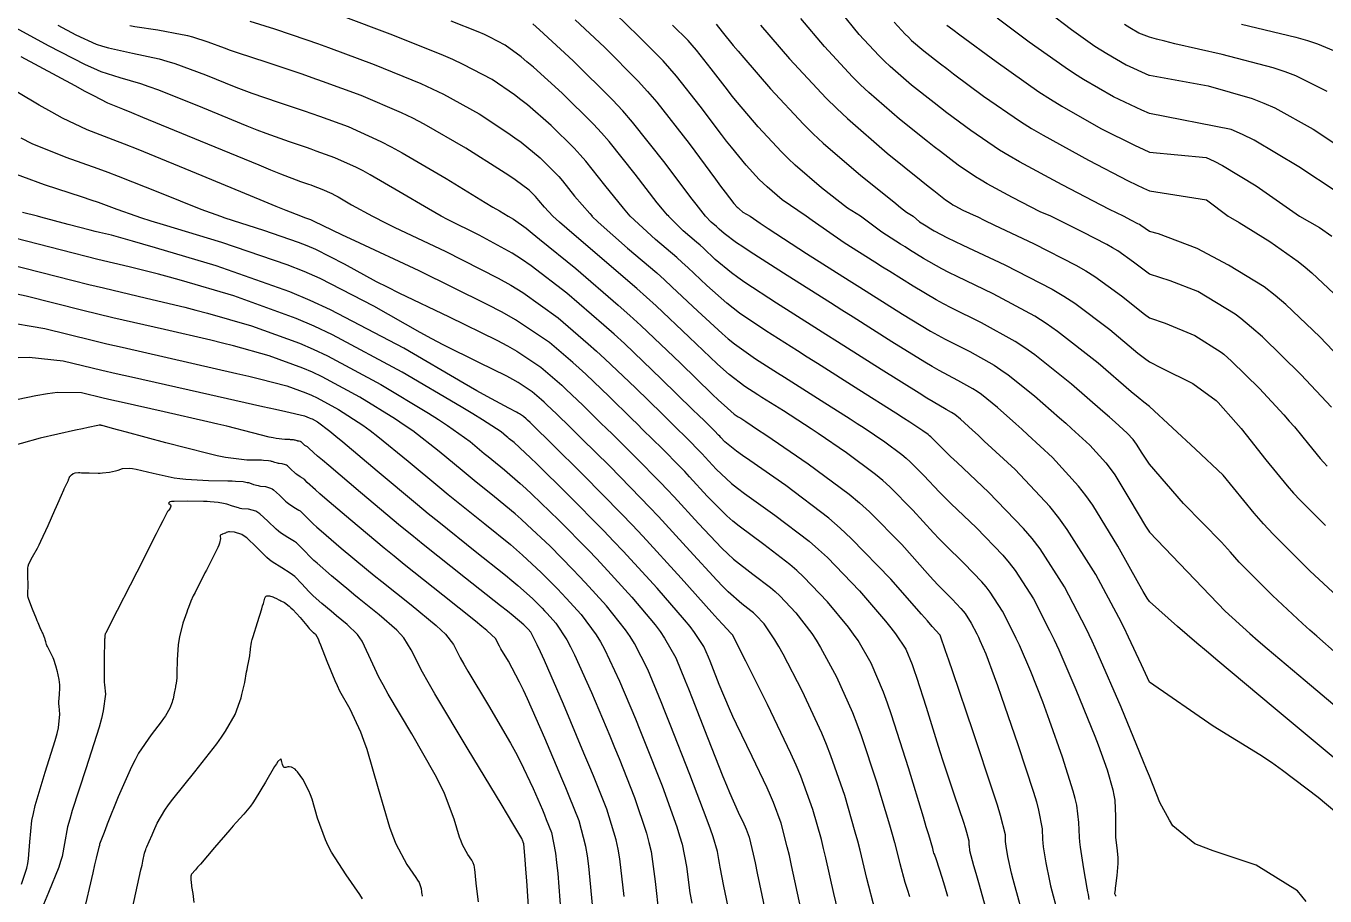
# Model space of a CAD drawing. Header units: metres. Extents: x 837475 to 838479, y 1189012 to 1191015.
# Drawn here: x 837892.9 to 838016.7, y 1189935.2 to 1190018.1 of the extents above; entities that cross this region are included whole.
import ezdxf

# ---------------------------------------------------------------- set-up
doc = ezdxf.new("R2010")
doc.units = ezdxf.units.M
doc.header["$LTSCALE"] = 0.3
doc.layers.add('COTAS 10', color=1, linetype='Continuous')
doc.layers.add('COTAS INT', color=252, linetype='Continuous')

msp = doc.modelspace()

# ---------------------------------------------------------------- linework, layer by layer
at = {"layer": 'COTAS 10'}
for points in [[(838014.94, 1189934.66), (838014.13, 1189935.67), (838010.19, 1189938.11), (838006.08, 1189939.49), (838005.16, 1189939.83), (838004.32, 1189940.16), (838002.25, 1189941.87), (838001.93, 1189942.41), (838000.98, 1189944.11), (838000, 1189946.6), (837999.73, 1189947.28), (837999.44, 1189947.98), (837999.09, 1189948.84), (837997.3, 1189953.19), (837995.13, 1189958.2), (837994.55, 1189959.47), (837993.96, 1189960.68), (837991.91, 1189964.67), (837989.58, 1189968.28), (837988.81, 1189969.26), (837988, 1189970.23), (837984.67, 1189973.69), (837981.66, 1189976.51), (837981.05, 1189977.09), (837980.55, 1189977.57), (837979.54, 1189978.57), (837979.15, 1189978.96), (837979.03, 1189979.07), (837978.91, 1189979.18), (837978.41, 1189979.54), (837977.16, 1189980.36), (837976.55, 1189980.75), (837975.83, 1189981.2), (837972.31, 1189983.44), (837968.36, 1189985.94), (837967.37, 1189986.56), (837966.44, 1189987.15), (837963.44, 1189989.05), (837960.93, 1189990.76), (837960.31, 1189991.23), (837959.71, 1189991.7), (837957.79, 1189993.4), (837955.98, 1189995.11), (837955.46, 1189995.58), (837954.93, 1189996.06), (837952.91, 1189997.78), (837950.5, 1190000), (837949.85, 1190000.75), (837948.08, 1190002.96), (837946.26, 1190005.24), (837945.71, 1190005.85), (837945.15, 1190006.47), (837942.96, 1190008.64), (837940.69, 1190010.61), (837940.07, 1190011.1), (837939.47, 1190011.56), (837937.34, 1190013.02), (837934.58, 1190014.47), (837933.57, 1190014.93), (837932.47, 1190015.41), (837927.61, 1190017.34), (837923.12, 1190019.03)], [(838018.34, 1189963.35), (838015.3, 1189966.19), (838011.8, 1189969.69), (838010.89, 1189970.68), (838010, 1189971.67), (838007.03, 1189975.3), (838004.4, 1189977.77), (838000, 1189981.84), (837999.46, 1189982.25), (837998.92, 1189982.7), (837998.27, 1189983.24), (837995.11, 1189985.97), (837991.24, 1189989.01), (837990.16, 1189989.75), (837989.08, 1189990.45), (837985.11, 1189992.6), (837981.66, 1189994.25), (837980.89, 1189994.63), (837980.21, 1189994.97), (837978.46, 1189995.95), (837977.12, 1189996.8), (837976.7, 1189997.07), (837976.26, 1189997.34), (837974.5, 1189998.46), (837972.47, 1190000), (837971.21, 1190000.76), (837968.74, 1190002.7), (837966.22, 1190004.87), (837965.56, 1190005.5), (837964.91, 1190006.13), (837962.7, 1190008.5), (837960.73, 1190010.83), (837960.23, 1190011.44), (837959.76, 1190012.03), (837958.22, 1190014.03), (837956.81, 1190015.82), (837956.41, 1190016.29), (837956.01, 1190016.74), (837954.53, 1190018.22)], [(837975.66, 1190018.49), (837976.72, 1190017.35), (837977.03, 1190017.05), (837977.33, 1190016.76), (837978.49, 1190015.76), (837980.08, 1190014.51), (837980.67, 1190014.07), (837981.31, 1190013.58), (837984.18, 1190011.44), (837987.7, 1190009.03), (837988.76, 1190008.37), (837989.87, 1190007.71), (837994.18, 1190005.33), (837997.98, 1190003.38), (837998.76, 1190002.99), (837999.43, 1190002.66), (838000, 1190002.41), (838005.45, 1190001.55), (838007.51, 1190000), (838007.74, 1189999.87), (838008.57, 1189999.4), (838011.49, 1189997.59), (838014.18, 1189995.68), (838014.86, 1189995.14), (838015.5, 1189994.6), (838017.59, 1189992.61)], [(838008.79, 1190018.3), (838013.97, 1190017.06), (838015.07, 1190016.74), (838016.03, 1190016.44), (838018.3, 1190015.47)], [(837892.41, 1190015.21), (837897.53, 1190012.45), (837898.51, 1190011.92), (837899.31, 1190011.49), (837900.66, 1190010.8), (837902.09, 1190010.24), (837902.95, 1190009.89), (837904, 1190009.45), (837909.48, 1190007.19), (837915.08, 1190004.88), (837916.21, 1190004.42), (837917.16, 1190004.03), (837919.07, 1190003.29), (837919.82, 1190003.04), (837920.04, 1190002.97), (837920.26, 1190002.89), (837921.09, 1190002.58), (837922.04, 1190002.16), (837922.34, 1190002.01), (837922.66, 1190001.83), (837923.93, 1190001.09), (837925.93, 1190000), (837926.13, 1189999.89), (837927.03, 1189999.44), (837928.06, 1189998.93), (837932.84, 1189996.66), (837937.91, 1189994.1), (837939.12, 1189993.41), (837940.25, 1189992.72), (837943.64, 1189990.3), (837946.5, 1189987.84), (837947.29, 1189987.12), (837948.09, 1189986.39), (837950.99, 1189983.64), (837953.53, 1189981.15), (837954.11, 1189980.58), (837954.63, 1189980.07), (837956.04, 1189978.68), (837957.07, 1189977.63), (837957.36, 1189977.33), (837957.65, 1189977.02), (837958.68, 1189975.89), (837960.17, 1189974.51), (837960.74, 1189974.06), (837961.39, 1189973.56), (837964.29, 1189971.5), (837967.57, 1189969), (837968.45, 1189968.23), (837969.32, 1189967.44), (837972.35, 1189964.29), (837974.83, 1189961.39), (837975.34, 1189960.75), (837975.79, 1189960.18), (837976.77, 1189958.71), (837977.38, 1189957.24), (837977.58, 1189956.68), (837977.8, 1189956.04), (837978.71, 1189953.17), (837979.73, 1189949.87), (837980.03, 1189948.97), (837980.32, 1189948.07), (837981.39, 1189944.84), (837982.26, 1189942.23), (837982.43, 1189941.71), (837982.56, 1189941.27), (837982.77, 1189940.45), (837982.78, 1189940.17), (837982.79, 1189940.07), (837982.8, 1189939.97), (837982.86, 1189939.53), (837983.24, 1189938.09), (837983.44, 1189937.35), (837983.69, 1189936.46), (837984.95, 1189932.01)], [(837966.75, 1189933.99), (837965.88, 1189938.1), (837965.67, 1189939.03), (837965.47, 1189939.86), (837964.88, 1189942.12), (837964.15, 1189944.1), (837963.86, 1189944.76), (837963.55, 1189945.48), (837962.12, 1189948.47), (837960.63, 1189951.55), (837960.28, 1189952.31), (837959.95, 1189953.03), (837958.98, 1189955.34), (837958.28, 1189957.15), (837958.11, 1189957.56), (837957.96, 1189957.94), (837957.53, 1189958.98), (837956.64, 1189960.32), (837956.2, 1189960.88), (837955.67, 1189961.52), (837953.07, 1189964.52), (837949.83, 1189968.05), (837948.91, 1189969.02), (837947.98, 1189969.99), (837944.52, 1189973.5), (837941.58, 1189976.38), (837940.99, 1189976.96), (837940.48, 1189977.44), (837939.43, 1189978.41), (837938.97, 1189978.78), (837938.83, 1189978.89), (837938.7, 1189979), (837938.19, 1189979.43), (837936.42, 1189980.57), (837935.49, 1189981.14), (837934.37, 1189981.81), (837928.76, 1189985.12), (837922.12, 1189988.68), (837920.37, 1189989.5), (837918.64, 1189990.25), (837912.71, 1189992.41), (837907.7, 1189993.87), (837906.57, 1189994.19), (837905.53, 1189994.47), (837902.71, 1189995.18), (837899.75, 1189995.88), (837898.63, 1189996.16), (837897.38, 1189996.47), (837891.81, 1189997.89)], [(837949.92, 1189935.12), (837949.51, 1189938.72), (837949.35, 1189939.65), (837949.16, 1189940.53), (837948.26, 1189943.46), (837946.99, 1189946.65), (837946.56, 1189947.69), (837946.09, 1189948.81), (837944.13, 1189953.46), (837942.31, 1189957.63), (837941.95, 1189958.45), (837941.64, 1189959.13), (837941.01, 1189960.35), (837940.76, 1189960.62), (837940.69, 1189960.7), (837940.62, 1189960.77), (837940.35, 1189961.05), (837939.33, 1189961.89), (837938.79, 1189962.33), (837938.12, 1189962.85), (837934.79, 1189965.49), (837930.77, 1189968.69), (837929.68, 1189969.57), (837928.6, 1189970.45), (837924.79, 1189973.64), (837921.75, 1189976.22), (837921.17, 1189976.72), (837920.69, 1189977.13), (837919.88, 1189977.84), (837919.79, 1189977.94), (837919.76, 1189977.96), (837919.73, 1189977.99), (837919.61, 1189978.06), (837919.48, 1189978.14), (837919.44, 1189978.17), (837919.41, 1189978.2), (837919.26, 1189978.34), (837919.12, 1189978.47), (837919.08, 1189978.49), (837919.05, 1189978.51), (837918.92, 1189978.55), (837918.81, 1189978.56), (837918.78, 1189978.57), (837918.75, 1189978.57), (837918.64, 1189978.6), (837918.54, 1189978.64), (837918.49, 1189978.65), (837918.39, 1189978.67), (837918.21, 1189978.68), (837918.12, 1189978.68), (837918.03, 1189978.69), (837917.56, 1189978.69), (837916.75, 1189978.8), (837916.44, 1189978.86), (837916.08, 1189978.94), (837914.48, 1189979.35), (837912.05, 1189979.97), (837911.18, 1189980.17), (837910.22, 1189980.4), (837906.05, 1189981.34), (837901.96, 1189982.26), (837901.06, 1189982.47), (837900.26, 1189982.65), (837898.19, 1189983.15), (837895.88, 1189983.17), (837894.93, 1189983.05), (837893.83, 1189982.88), (837888.74, 1189981.81)], [(837902.87, 1189933.28), (837903.35, 1189935.49), (837903.85, 1189937.69), (837903.95, 1189938.13), (837904.03, 1189938.51), (837904.2, 1189939.26), (837904.31, 1189939.61), (837904.35, 1189939.73), (837904.4, 1189939.86), (837904.63, 1189940.38), (837904.91, 1189941), (837904.99, 1189941.18), (837905.07, 1189941.38), (837905.38, 1189942.13), (837906.12, 1189943.36), (837906.48, 1189943.86), (837906.9, 1189944.42), (837908.97, 1189947.01), (837911.07, 1189949.7), (837911.52, 1189950.32), (837911.91, 1189950.89), (837912.82, 1189952.5), (837913.28, 1189953.73), (837913.39, 1189954.07), (837913.48, 1189954.4), (837913.74, 1189955.55), (837913.91, 1189956.55), (837913.96, 1189956.78), (837914, 1189957), (837914.13, 1189957.6), (837914.22, 1189958.07), (837914.24, 1189958.2), (837914.26, 1189958.32), (837914.29, 1189958.74), (837914.39, 1189959.38), (837914.46, 1189959.63), (837914.54, 1189959.92), (837914.95, 1189961.26), (837915.37, 1189962.57), (837915.45, 1189962.84), (837915.52, 1189963.07), (837915.66, 1189963.57), (837915.75, 1189963.76), (837915.8, 1189963.78), (837915.85, 1189963.8), (837916.12, 1189963.79), (837916.42, 1189963.7), (837916.49, 1189963.68), (837916.56, 1189963.65), (837916.77, 1189963.55), (837917, 1189963.42), (837917.08, 1189963.38), (837917.17, 1189963.33), (837917.52, 1189963.15), (837917.99, 1189962.81), (837918.15, 1189962.66), (837918.32, 1189962.5), (837919.02, 1189961.72), (837919.66, 1189960.96), (837919.79, 1189960.81), (837919.9, 1189960.68), (837920.15, 1189960.42), (837920.27, 1189960.32), (837920.31, 1189960.29), (837920.34, 1189960.26), (837920.49, 1189960.15), (837920.74, 1189959.69), (837920.85, 1189959.43), (837920.97, 1189959.13), (837921.56, 1189957.58), (837922.32, 1189955.73), (837922.55, 1189955.24), (837922.79, 1189954.74), (837923.75, 1189953.02), (837924.79, 1189950.83), (837925.08, 1189950.05), (837925.38, 1189949.19), (837926.46, 1189945.43), (837927.56, 1189941.73), (837927.85, 1189940.9), (837928.15, 1189940.16), (837929.21, 1189938.17), (837930.06, 1189936.95), (837930.23, 1189936.69), (837930.36, 1189936.46), (837930.58, 1189935.9), (837930.6, 1189935.57), (837930.61, 1189935.49), (837930.62, 1189935.41), (837930.66, 1189935.16)]]:
    msp.add_lwpolyline(points, dxfattribs=at)
at = {"layer": 'COTAS INT'}
for points in [[(838017.9, 1189958.25), (838015.95, 1189959.94), (838015.31, 1189960.52), (838014.61, 1189961.15), (838011.73, 1189963.83), (838008.57, 1189967.01), (838007.72, 1189967.96), (838006.86, 1189968.93), (838003.25, 1189972.59), (838000, 1189976.35), (837999.32, 1189977.39), (837998.77, 1189978.27), (837998.62, 1189978.49), (837998.46, 1189978.69), (837997.89, 1189979.31), (837996.73, 1189980.36), (837996.2, 1189980.83), (837995.57, 1189981.37), (837992.57, 1189983.99), (837989.07, 1189986.79), (837988.13, 1189987.45), (837987.21, 1189988.06), (837983.99, 1189989.84), (837981.09, 1189991.26), (837980.36, 1189991.64), (837979.67, 1189992.01), (837977.46, 1189993.31), (837975.24, 1189994.71), (837974.55, 1189995.15), (837973.82, 1189995.61), (837970.9, 1189997.46), (837967.85, 1189999.57), (837967.28, 1190000), (837964.99, 1190001.54), (837963.55, 1190002.78), (837963.17, 1190003.14), (837962.8, 1190003.5), (837961.54, 1190004.85), (837960.14, 1190006.56), (837959.68, 1190007.15), (837959.19, 1190007.78), (837957.17, 1190010.48), (837954.92, 1190013.35), (837954.28, 1190014.08), (837953.64, 1190014.8), (837951.28, 1190017.17), (837949.07, 1190019.31)], [(838017.36, 1189981.78), (838014.43, 1189984.91), (838010.77, 1189988.49), (838009.74, 1189989.39), (838008.71, 1189990.25), (838008.18, 1189990.64), (838004.62, 1189992.82), (838001.99, 1189993.83), (838000, 1189994.48), (837998.47, 1189995.6), (837997, 1189996.68), (837996.49, 1189996.98), (837995.95, 1189997.3), (837993.64, 1189998.47), (837990.78, 1189999.9), (837990.6, 1190000), (837989.59, 1190000.42), (837986.95, 1190001.77), (837984.53, 1190003.08), (837983.95, 1190003.42), (837983.41, 1190003.75), (837981.77, 1190004.85), (837980.07, 1190006.15), (837979.49, 1190006.6), (837978.85, 1190007.1), (837976.17, 1190009.25), (837973.25, 1190011.79), (837972.47, 1190012.53), (837971.7, 1190013.29), (837969.02, 1190016.17), (837966.75, 1190018.84)], [(838018.79, 1189985.82), (838016.25, 1189988.5), (838013.01, 1189991.59), (838012, 1189992.44), (838010.95, 1189993.27), (838007.53, 1189995.33), (838004.55, 1189996.9), (838000.88, 1189998.31), (838000, 1189998.55), (837999.59, 1189998.81), (837999.19, 1189999.1), (837999.05, 1189999.19), (837998.91, 1189999.27), (837998.28, 1189999.59), (837997.54, 1190000), (837996.85, 1190000.3), (837996.19, 1190000.64), (837995.41, 1190001.04), (837991.67, 1190002.97), (837987.61, 1190005.18), (837986.63, 1190005.75), (837985.72, 1190006.3), (837982.97, 1190008.15), (837980.69, 1190009.86), (837980.08, 1190010.33), (837979.47, 1190010.81), (837977.33, 1190012.5), (837975.29, 1190014.27), (837974.75, 1190014.79), (837974.21, 1190015.32), (837972.34, 1190017.33), (837970.57, 1190019.47)], [(838017.91, 1190002.28), (838014.25, 1190004.7), (838009.98, 1190007.24), (838008.88, 1190007.78), (838007.81, 1190008.26), (838000, 1190009.79), (837999.29, 1190010.09), (837996.58, 1190011.39), (837993.72, 1190013.03), (837992.87, 1190013.58), (837991.98, 1190014.16), (837988.55, 1190016.58), (837985.48, 1190018.88)], [(837990.31, 1190019.52), (837992.58, 1190017.79), (837994.8, 1190016.22), (837995.38, 1190015.84), (837995.93, 1190015.49), (837997.79, 1190014.42), (837999.95, 1190013.45), (838000, 1190013.43), (838005.6, 1190012.42), (838009.8, 1190011.21), (838010.9, 1190010.78), (838011.97, 1190010.31), (838015.6, 1190008.29), (838018.63, 1190006.3)], [(837988.06, 1189932.95), (837987.19, 1189936.06), (837987.01, 1189936.75), (837986.85, 1189937.36), (837986.49, 1189938.94), (837986.34, 1189939.92), (837986.31, 1189940.16), (837986.29, 1189940.38), (837986.27, 1189941.03), (837985.81, 1189942.87), (837985.52, 1189943.83), (837985.15, 1189944.99), (837983.2, 1189950.83), (837981.25, 1189956.57), (837980.87, 1189957.67), (837980.57, 1189958.55), (837980.09, 1189959.97), (837980.08, 1189959.99), (837980.06, 1189960.02), (837980.05, 1189960.04), (837980.04, 1189960.05), (837980.02, 1189960.07), (837979.29, 1189960.89), (837978.84, 1189961.41), (837978.28, 1189962.05), (837975.34, 1189965.38), (837971.58, 1189969.28), (837970.51, 1189970.26), (837969.42, 1189971.21), (837965.34, 1189974.31), (837961.9, 1189976.69), (837961.21, 1189977.18), (837960.64, 1189977.59), (837959.52, 1189978.49), (837959.14, 1189978.91), (837959.03, 1189979.02), (837958.93, 1189979.13), (837958.54, 1189979.52), (837957.54, 1189980.51), (837957.04, 1189981), (837956.44, 1189981.58), (837953.49, 1189984.47), (837949.94, 1189987.85), (837948.96, 1189988.75), (837947.98, 1189989.62), (837944.47, 1189992.65), (837941.06, 1189995.27), (837940.14, 1189995.89), (837939.24, 1189996.47), (837936.1, 1189998.18), (837933.07, 1189999.69), (837932.48, 1190000), (837931.25, 1190000.71), (837928.44, 1190002.34), (837925.71, 1190003.95), (837925.03, 1190004.31), (837924.39, 1190004.64), (837922.34, 1190005.56), (837920.56, 1190006.21), (837920.08, 1190006.38), (837919.62, 1190006.54), (837918, 1190007.08), (837915.78, 1190007.88), (837914.94, 1190008.21), (837913.99, 1190008.58), (837909.74, 1190010.32), (837905.54, 1190012), (837904.64, 1190012.33), (837903.83, 1190012.61), (837901.86, 1190013.17), (837900.04, 1190013.76), (837899.34, 1190014.07), (837898.56, 1190014.43), (837895.02, 1190016.25), (837891.59, 1190018.1)], [(837895.92, 1190018.2), (837897.64, 1190017.29), (837899.59, 1190016.41), (837900.17, 1190016.21), (837900.76, 1190016.03), (837903.05, 1190015.54), (837905.58, 1190015), (837906.32, 1190014.78), (837907.08, 1190014.54), (837909.99, 1190013.46), (837912.91, 1190012.29), (837913.67, 1190012.01), (837914.41, 1190011.73), (837916.94, 1190010.86), (837919.42, 1190010.04), (837920.13, 1190009.79), (837920.86, 1190009.53), (837923.59, 1190008.53), (837926.73, 1190007.12), (837927.72, 1190006.62), (837928.76, 1190006.05), (837932.95, 1190003.59), (837936.66, 1190001.3), (837937.4, 1190000.85), (837938.02, 1190000.49), (837938.85, 1190000), (837939.36, 1189999.7), (837940.58, 1189998.84), (837941.16, 1189998.38), (837941.86, 1189997.82), (837945.3, 1189995), (837949.35, 1189991.52), (837950.45, 1189990.54), (837951.52, 1189989.56), (837955.3, 1189985.99), (837958.32, 1189983.04), (837958.93, 1189982.46), (837959.44, 1189981.99), (837960.42, 1189981.11), (837960.79, 1189980.88), (837960.91, 1189980.81), (837961.03, 1189980.73), (837961.51, 1189980.42), (837962.74, 1189979.6), (837963.34, 1189979.2), (837964.04, 1189978.73), (837967.48, 1189976.39), (837971.37, 1189973.49), (837972.36, 1189972.66), (837973.3, 1189971.82), (837976.39, 1189968.68), (837978.84, 1189965.93), (837979.39, 1189965.33), (837979.89, 1189964.8), (837981.19, 1189963.47), (837982.03, 1189962.6), (837982.24, 1189962.35), (837982.43, 1189962.1), (837983.02, 1189961.19), (837983.54, 1189960.17), (837983.69, 1189959.86), (837983.84, 1189959.54), (837984.39, 1189958.27), (837985.2, 1189956.12), (837985.51, 1189955.25), (837985.87, 1189954.25), (837987.46, 1189949.62), (837988.94, 1189945.09), (837989.22, 1189944.15), (837989.44, 1189943.35), (837989.77, 1189941.6), (837989.8, 1189940.58), (837989.84, 1189940.24), (837989.88, 1189939.88), (837990.12, 1189938.35), (837990.47, 1189936.63), (837990.58, 1189936.15), (837990.69, 1189935.67), (837991.17, 1189933.9)], [(837994.27, 1189934.85), (837994.19, 1189935.31), (837994.14, 1189935.59), (837994.07, 1189935.94), (837993.74, 1189937.78), (837993.42, 1189939.84), (837993.36, 1189940.34), (837993.32, 1189940.8), (837993.28, 1189942.18), (837993.07, 1189943.84), (837992.92, 1189944.48), (837992.73, 1189945.19), (837991.72, 1189948.41), (837990.49, 1189951.92), (837990.16, 1189952.82), (837989.83, 1189953.7), (837988.69, 1189956.58), (837987.6, 1189959.09), (837987.31, 1189959.73), (837987.02, 1189960.34), (837985.99, 1189962.35), (837984.81, 1189964.16), (837984.43, 1189964.65), (837984.02, 1189965.14), (837982.35, 1189966.88), (837980.48, 1189968.7), (837979.95, 1189969.25), (837979.41, 1189969.81), (837977.44, 1189971.98), (837975.25, 1189974.2), (837974.58, 1189974.79), (837973.88, 1189975.38), (837971.12, 1189977.44), (837968.41, 1189979.27), (837967.74, 1189979.72), (837967.11, 1189980.14), (837965.11, 1189981.43), (837963.47, 1189982.47), (837963.06, 1189982.72), (837962.67, 1189982.97), (837961.43, 1189983.76), (837959.93, 1189984.91), (837959.39, 1189985.39), (837958.79, 1189985.93), (837956.13, 1189988.46), (837952.97, 1189991.44), (837952.06, 1189992.27), (837951.12, 1189993.1), (837947.6, 1189996.13), (837944.44, 1189998.82), (837943.74, 1189999.44), (837943.12, 1190000), (837942.32, 1190000.85), (837941.8, 1190001.5), (837941.64, 1190001.68), (837941.48, 1190001.86), (837940.85, 1190002.48), (837939.52, 1190003.46), (837938.92, 1190003.87), (837938.22, 1190004.33), (837934.84, 1190006.47), (837930.84, 1190008.77), (837929.76, 1190009.33), (837928.68, 1190009.86), (837924.84, 1190011.5), (837921.16, 1190012.85), (837920.18, 1190013.2), (837919.21, 1190013.53), (837915.87, 1190014.65), (837913.04, 1190015.58), (837912.4, 1190015.8), (837911.82, 1190016), (837910.25, 1190016.59), (837908.81, 1190017.06), (837908.31, 1190017.18), (837907.78, 1190017.3), (837905.47, 1190017.72), (837903.27, 1190018.06), (837902.8, 1190018.14)], [(837914.24, 1190018.6), (837916.58, 1190017.86), (837919.67, 1190016.82), (837920.67, 1190016.47), (837921.73, 1190016.08), (837926.09, 1190014.47), (837930.52, 1190012.65), (837931.63, 1190012.14), (837932.69, 1190011.63), (837936.09, 1190009.75), (837938.84, 1190007.95), (837939.5, 1190007.48), (837940.1, 1190007.04), (837941.9, 1190005.56), (837943.31, 1190004.16), (837943.68, 1190003.77), (837944.03, 1190003.37), (837945.2, 1190001.9), (837946.64, 1190000.24), (837946.88, 1190000)], [(837954.17, 1190000), (837954.06, 1190000.1), (837953.58, 1190000.66), (837953.07, 1190001.27), (837950.96, 1190004.01), (837948.49, 1190007.1), (837947.75, 1190007.94), (837946.99, 1190008.77), (837944.01, 1190011.72), (837941.27, 1190014.19), (837940.65, 1190014.72), (837940.09, 1190015.18), (837938.59, 1190016.3), (837937.12, 1190017.07), (837936.59, 1190017.31), (837936, 1190017.56), (837933.43, 1190018.59)], [(838017.53, 1189948.41), (838011.81, 1189953.19), (838006.51, 1189957.61), (838005.44, 1189958.52), (838004.53, 1189959.28), (838002.69, 1189960.88), (838000, 1189963.26), (837999.79, 1189963.59), (837999.42, 1189964.22), (837998.99, 1189964.96), (837996.99, 1189968.53), (837994.6, 1189972.43), (837993.93, 1189973.37), (837993.25, 1189974.26), (837990.76, 1189976.99), (837988.42, 1189979.16), (837987.84, 1189979.69), (837987.28, 1189980.19), (837985.52, 1189981.75), (837983.98, 1189982.98), (837983.57, 1189983.27), (837983.16, 1189983.54), (837981.75, 1189984.32), (837979.95, 1189985.27), (837979.3, 1189985.65), (837978.58, 1189986.08), (837975.45, 1189988.01), (837971.74, 1189990.36), (837970.67, 1189991.04), (837969.58, 1189991.73), (837965.45, 1189994.35), (837961.93, 1189996.6), (837961.22, 1189997.07), (837960.63, 1189997.47), (837959.44, 1189998.34), (837958.99, 1189998.77), (837958.86, 1189998.89), (837958.73, 1189999.01), (837958.22, 1189999.44), (837957.69, 1190000), (837957.23, 1190000.57), (837956.79, 1190001.13), (837956.28, 1190001.79), (837953.84, 1190005.06), (837950.73, 1190008.97), (837949.79, 1190010.03), (837948.82, 1190011.08), (837945.06, 1190014.8), (837941.85, 1190017.76), (837941.22, 1190018.33)], [(837945.25, 1190018.73), (837948.03, 1190016.12), (837951.27, 1190012.86), (837952.15, 1190011.88), (837953.03, 1190010.87), (837956.12, 1190006.94), (837958.62, 1190003.54), (837959.12, 1190002.86), (837959.55, 1190002.29), (837960.38, 1190001.2), (837960.7, 1190000.87), (837960.79, 1190000.78), (837960.88, 1190000.69), (837961.24, 1190000.38), (837961.94, 1190000), (837962.25, 1189999.76), (837962.9, 1189999.32), (837963.65, 1189998.81), (837967.31, 1189996.45), (837971.38, 1189993.87), (837972.39, 1189993.23), (837973.36, 1189992.62), (837976.45, 1189990.66), (837979.13, 1189989.04), (837979.83, 1189988.64), (837980.52, 1189988.27), (837982.87, 1189987.08), (837985.19, 1189985.8), (837985.85, 1189985.36), (837986.52, 1189984.88), (837989.04, 1189982.87), (837991.43, 1189980.78), (837992.02, 1189980.26), (837992.57, 1189979.76), (837994.33, 1189978.15), (837995.86, 1189976.48), (837996.27, 1189975.93), (837996.69, 1189975.35), (837998.15, 1189972.96), (837999.64, 1189970.43), (838000, 1189969.87), (838007.21, 1189962.35), (838009.57, 1189960.22), (838010.37, 1189959.52), (838011.23, 1189958.78), (838014.85, 1189955.72), (838019.11, 1189952.15)], [(837958.7, 1190018.3), (837959.28, 1190017.57), (837960.32, 1190016.27), (837960.78, 1190015.72), (837961.32, 1190015.1), (837963.86, 1190012.15), (837967.02, 1190008.76), (837967.94, 1190007.86), (837968.89, 1190006.97), (837972.48, 1190003.86), (837975.62, 1190001.35), (837976.27, 1190000.83), (837976.83, 1190000.39), (837977.48, 1190000), (837978.09, 1189999.47), (837978.71, 1189999.08), (837978.86, 1189998.98), (837979, 1189998.89), (837979.47, 1189998.6), (837980.76, 1189997.94), (837981.42, 1189997.62), (837982.22, 1189997.24), (837986.23, 1189995.36), (837990.73, 1189993.03), (837991.84, 1189992.36), (837992.9, 1189991.69), (837996.23, 1189989.18), (837998.9, 1189986.95), (837999.53, 1189986.46), (838000, 1189986.11), (838001.13, 1189985.55), (838004.15, 1189984.03), (838006.36, 1189982.43), (838006.56, 1189982.23), (838008.25, 1189980.33), (838008.74, 1189979.75), (838009.24, 1189979.15), (838011.1, 1189976.78), (838013.14, 1189974.28), (838013.75, 1189973.6), (838014.37, 1189972.93), (838016.78, 1189970.52)], [(837962.93, 1190018.22), (837965.7, 1190015.01), (837969.19, 1190011.26), (837970.19, 1190010.27), (837971.21, 1190009.3), (837975.01, 1190006), (837978.24, 1190003.4), (837978.9, 1190002.87), (837979.45, 1190002.43), (837980.57, 1190001.55), (837981.09, 1190001.2), (837981.26, 1190001.09), (837981.45, 1190000.99), (837982.22, 1190000.57), (837983.49, 1190000), (837983.57, 1189999.96), (837984.32, 1189999.58), (837985.16, 1189999.17), (837989, 1189997.35), (837992.99, 1189995.32), (837993.94, 1189994.78), (837994.8, 1189994.25), (837997.35, 1189992.39), (837999.52, 1189990.66), (838000, 1189990.32), (838001.49, 1189989.79), (838004.33, 1189988.61), (838006.84, 1189987.03), (838007.09, 1189986.83), (838007.83, 1189986.18), (838010.49, 1189983.57), (838012.81, 1189981.05), (838013.34, 1189980.46), (838013.82, 1189979.9), (838015.17, 1189978.25), (838016.28, 1189976.9), (838016.61, 1189976.53), (838016.95, 1189976.16)], [(837980.69, 1190018.22), (837981.26, 1190017.8), (837981.94, 1190017.29), (837985.38, 1190014.74), (837989.47, 1190011.86), (837990.57, 1190011.15), (837991.64, 1190010.48), (837995.38, 1190008.36), (837998.63, 1190006.74), (837999.41, 1190006.38), (838000, 1190006.11), (838005.4, 1190005.59), (838006.17, 1190005.24), (838006.98, 1190004.83), (838010.19, 1190002.9), (838014.32, 1190000), (838016.22, 1189998.93), (838017.41, 1189998.08)], [(838000, 1190017.05), (837998.99, 1190017.45), (837998.14, 1190017.94), (837997.89, 1190018.1), (837997.63, 1190018.27)], [(838016.95, 1190011.88), (838013.96, 1190013.39), (838012.93, 1190013.77), (838011.8, 1190014.15), (838006.95, 1190015.41), (838002.41, 1190016.44), (838001.47, 1190016.67), (838000.67, 1190016.87), (838000, 1190017.07)], [(837980.78, 1189935.12), (837980.48, 1189936.12), (837980.23, 1189936.95), (837979.7, 1189938.62), (837979.5, 1189939.16), (837979.46, 1189939.28), (837979.42, 1189939.39), (837979.34, 1189939.7), (837978.96, 1189941.02), (837978.73, 1189941.77), (837978.46, 1189942.69), (837977.03, 1189947.39), (837975.41, 1189952.44), (837975.02, 1189953.58), (837974.64, 1189954.61), (837973.48, 1189957.39), (837972.22, 1189959.53), (837971.79, 1189960.16), (837971.32, 1189960.8), (837969.32, 1189963.24), (837967.03, 1189965.61), (837966.38, 1189966.22), (837965.71, 1189966.79), (837963.24, 1189968.68), (837960.87, 1189970.44), (837960.27, 1189970.93), (837959.7, 1189971.44), (837957.85, 1189973.29), (837956.16, 1189975.14), (837955.69, 1189975.64), (837955.22, 1189976.13), (837953.53, 1189977.85), (837951.71, 1189979.64), (837951.18, 1189980.16), (837950.62, 1189980.71), (837948.48, 1189982.81), (837946.25, 1189984.94), (837945.63, 1189985.5), (837945.02, 1189986.05), (837942.81, 1189987.95), (837939.56, 1189990.11), (837938.29, 1189990.83), (837936.87, 1189991.59), (837930.37, 1189994.77), (837924.25, 1189997.63), (837923.06, 1189998.19), (837922.08, 1189998.65), (837920.37, 1189999.48), (837920.06, 1189999.64), (837919.96, 1189999.68), (837919.87, 1189999.72), (837919.48, 1189999.85), (837919.09, 1190000), (837917.69, 1190000.54), (837916.74, 1190000.93), (837915.59, 1190001.4), (837909.67, 1190003.84), (837903.57, 1190006.34), (837902.29, 1190006.86), (837901.19, 1190007.29), (837898.72, 1190008.22), (837896.36, 1190009.35), (837895.34, 1190009.91), (837894.15, 1190010.58), (837888.53, 1190013.92)], [(837892.38, 1190007.45), (837893.44, 1190006.93), (837896.68, 1190005.61), (837899.74, 1190004.55), (837900.69, 1190004.2), (837901.68, 1190003.82), (837905.63, 1190002.24), (837909.55, 1190000.66), (837911.44, 1190000), (837911.86, 1189999.85), (837915.52, 1189998.66), (837918.83, 1189997.53), (837919.68, 1189997.19), (837920.5, 1189996.84), (837923.21, 1189995.45), (837926.28, 1189993.78), (837927.32, 1189993.25), (837928.45, 1189992.69), (837933.22, 1189990.41), (837937.79, 1189988.17), (837938.8, 1189987.63), (837939.69, 1189987.12), (837941.98, 1189985.6), (837943.53, 1189984.26), (837943.97, 1189983.87), (837944.4, 1189983.48), (837945.98, 1189981.98), (837947.71, 1189980.27), (837948.25, 1189979.75), (837948.8, 1189979.2), (837951.01, 1189977.02), (837953.37, 1189974.62), (837954.03, 1189973.94), (837954.68, 1189973.25), (837957.02, 1189970.69), (837959.23, 1189968.36), (837959.8, 1189967.81), (837960.35, 1189967.31), (837962.19, 1189965.86), (837963.86, 1189964.59), (837964.31, 1189964.2), (837964.75, 1189963.79), (837966.3, 1189962.19), (837967.81, 1189960.21), (837968.23, 1189959.56), (837968.65, 1189958.88), (837970.18, 1189956.07), (837971.7, 1189952.67), (837972.11, 1189951.61), (837972.53, 1189950.5), (837973.99, 1189946.07), (837975.21, 1189941.98), (837975.46, 1189941.09), (837975.69, 1189940.29), (837976.19, 1189938.27), (837976.68, 1189936.5), (837976.89, 1189935.85), (837977.13, 1189935.14)], [(837973.86, 1189933.81), (837973.05, 1189936.85), (837972.42, 1189939.56), (837972.2, 1189940.4), (837971.96, 1189941.28), (837970.95, 1189944.75), (837969.64, 1189948.55), (837969.21, 1189949.63), (837968.76, 1189950.72), (837966.89, 1189954.75), (837965.08, 1189958.23), (837964.67, 1189958.97), (837964.3, 1189959.62), (837963.27, 1189961.14), (837962.47, 1189961.97), (837962.24, 1189962.18), (837962, 1189962.38), (837961.14, 1189963.04), (837959.83, 1189964.19), (837959.33, 1189964.69), (837958.76, 1189965.28), (837956.18, 1189968.09), (837953.19, 1189971.37), (837952.35, 1189972.25), (837951.52, 1189973.12), (837948.51, 1189976.18), (837945.89, 1189978.76), (837945.32, 1189979.33), (837944.8, 1189979.84), (837943.47, 1189981.15), (837942.56, 1189982.02), (837942.3, 1189982.25), (837942.05, 1189982.48), (837941.15, 1189983.25), (837939.82, 1189984.14), (837939.3, 1189984.43), (837938.72, 1189984.74), (837936.06, 1189986.04), (837932.65, 1189987.74), (837931.59, 1189988.31), (837930.48, 1189988.91), (837926.06, 1189991.42), (837920.95, 1189994.04), (837919.4, 1189994.71), (837917.8, 1189995.35), (837911.55, 1189997.48), (837905.99, 1189999.16), (837904.83, 1189999.53), (837903.83, 1189999.85), (837903.39, 1190000), (837901.58, 1190000.63), (837899.79, 1190001.29), (837899.09, 1190001.53), (837898.29, 1190001.8), (837894.64, 1190002.99), (837890.52, 1190004.52)], [(837970.81, 1189931.71), (837969.9, 1189935.42), (837969.15, 1189938.83), (837968.93, 1189939.71), (837968.72, 1189940.57), (837967.91, 1189943.43), (837966.75, 1189946.6), (837966.31, 1189947.65), (837965.82, 1189948.77), (837963.59, 1189953.43), (837961.52, 1189957.58), (837961.12, 1189958.38), (837960.79, 1189959.02), (837960.24, 1189960.08), (837960.18, 1189960.15), (837960.17, 1189960.16), (837960.15, 1189960.18), (837960.08, 1189960.23), (837959.32, 1189961.06), (837958.86, 1189961.57), (837958.29, 1189962.2), (837955.35, 1189965.49), (837951.7, 1189969.49), (837950.69, 1189970.56), (837949.67, 1189971.62), (837946, 1189975.35), (837942.98, 1189978.33), (837942.39, 1189978.92), (837941.89, 1189979.41), (837940.96, 1189980.32), (837940.71, 1189980.56), (837940.64, 1189980.62), (837940.57, 1189980.69), (837940.32, 1189980.9), (837939.95, 1189981.15), (837939.81, 1189981.23), (837939.64, 1189981.32), (837938.91, 1189981.68), (837936.85, 1189982.8), (837935.86, 1189983.36), (837934.68, 1189984.04), (837928.91, 1189987.4), (837921.92, 1189991.08), (837919.98, 1189991.97), (837918.04, 1189992.79), (837911.03, 1189995.27), (837905.22, 1189996.99), (837904.04, 1189997.33), (837903.05, 1189997.62), (837901.03, 1189998.17), (837899.9, 1189998.44), (837899.48, 1189998.54), (837899.01, 1189998.66), (837896.9, 1189999.2), (837894.29, 1189999.91), (837893.99, 1190000), (837892.55, 1190000.36)], [(837946.85, 1190000), (837947.44, 1189999.43), (837950.25, 1189996.96), (837953.02, 1189994.58), (837953.76, 1189993.93), (837954.48, 1189993.27), (837956.96, 1189990.93), (837959.25, 1189988.81), (837959.85, 1189988.31), (837960.43, 1189987.83), (837962.43, 1189986.41), (837964.55, 1189985.06), (837965.22, 1189984.64), (837965.92, 1189984.2), (837968.71, 1189982.43), (837971.47, 1189980.67), (837972.15, 1189980.23), (837972.79, 1189979.81), (837974.77, 1189978.49), (837976.4, 1189977.28), (837976.81, 1189976.93), (837977.2, 1189976.58), (837978.49, 1189975.27), (837979.98, 1189973.69), (837980.5, 1189973.17), (837981.07, 1189972.61), (837983.51, 1189970.29), (837986.01, 1189967.69), (837986.62, 1189966.96), (837987.19, 1189966.22), (837988.95, 1189963.51), (837990.49, 1189960.51), (837990.93, 1189959.6), (837991.37, 1189958.64), (837993, 1189954.88), (837994.46, 1189951.27), (837994.8, 1189950.41), (837995.11, 1189949.6), (837995.98, 1189947.2), (837996.52, 1189945.29), (837996.62, 1189944.8), (837996.69, 1189944.33), (837996.78, 1189942.75), (837996.76, 1189941.41), (837996.77, 1189941.07), (837996.78, 1189940.76), (837996.9, 1189939.79), (837996.99, 1189938.86), (837997, 1189938.58), (837996.99, 1189938.29), (837996.89, 1189937.14), (837996.77, 1189936.14), (837996.74, 1189935.94), (837996.72, 1189935.77), (837996.68, 1189935.43), (837996.77, 1189935.24), (837996.83, 1189935.17)], [(838018.67, 1189942.42), (838016.09, 1189944.57), (838012.69, 1189947.16), (838011.63, 1189947.9), (838010.53, 1189948.64), (838006.09, 1189951.38), (838000, 1189955.57), (837999.24, 1189957.21), (837998.02, 1189959.86), (837997.58, 1189960.76), (837997.08, 1189961.73), (837994.88, 1189965.83), (837992.17, 1189970.14), (837991.35, 1189971.25), (837990.5, 1189972.31), (837987.19, 1189975.83), (837984.26, 1189978.55), (837983.66, 1189979.12), (837983.14, 1189979.59), (837981.99, 1189980.63), (837981.44, 1189981.08), (837981.29, 1189981.18), (837981.14, 1189981.28), (837980.63, 1189981.56), (837979.38, 1189982.28), (837978.77, 1189982.66), (837978.04, 1189983.11), (837974.44, 1189985.37), (837970.26, 1189988.01), (837969.16, 1189988.71), (837968.09, 1189989.39), (837964.44, 1189991.7), (837961.43, 1189993.68), (837960.76, 1189994.15), (837960.17, 1189994.59), (837958.61, 1189995.87), (837957.49, 1189996.94), (837957.16, 1189997.24), (837956.83, 1189997.53), (837955.56, 1189998.61), (837954.14, 1190000)], [(837891.14, 1189995.44), (837897.39, 1189993.86), (837898.88, 1189993.49), (837900.27, 1189993.15), (837904.39, 1189992.19), (837908.02, 1189991.32), (837909.09, 1189991.04), (837910.19, 1189990.74), (837914.39, 1189989.54), (837918.96, 1189987.89), (837920.28, 1189987.31), (837921.63, 1189986.67), (837926.73, 1189983.94), (837931.25, 1189981.23), (837932.23, 1189980.61), (837933.09, 1189980.05), (837935.24, 1189978.5), (837936.58, 1189977.38), (837936.94, 1189977.08), (837937.29, 1189976.8), (837938.5, 1189975.82), (837940.01, 1189974.52), (837940.55, 1189974.03), (837941.13, 1189973.48), (837943.68, 1189971.01), (837946.51, 1189968.15), (837947.27, 1189967.36), (837948.02, 1189966.56), (837950.66, 1189963.68), (837952.87, 1189961.04), (837953.35, 1189960.39), (837953.78, 1189959.78), (837954.85, 1189957.88), (837955.75, 1189955.7), (837956.06, 1189954.92), (837956.41, 1189954.05), (837957.88, 1189950.28), (837959.34, 1189946.58), (837959.67, 1189945.76), (837959.97, 1189945.04), (837960.8, 1189943.19), (837961.34, 1189942.06), (837961.46, 1189941.79), (837961.56, 1189941.54), (837961.84, 1189940.8), (837962.22, 1189939.16), (837962.4, 1189938.34), (837962.61, 1189937.37), (837963.61, 1189932.57)], [(837959.97, 1189933.55), (837959.43, 1189936.13), (837959.07, 1189937.94), (837959, 1189938.32), (837958.94, 1189938.66), (837958.83, 1189939.43), (837958.4, 1189940.83), (837958.14, 1189941.55), (837957.83, 1189942.42), (837956.17, 1189946.77), (837954.31, 1189951.54), (837953.86, 1189952.66), (837953.44, 1189953.71), (837952.17, 1189956.77), (837950.91, 1189959.24), (837950.5, 1189959.91), (837950.06, 1189960.56), (837948.24, 1189962.85), (837946.2, 1189965.08), (837945.62, 1189965.69), (837945.04, 1189966.31), (837942.85, 1189968.52), (837940.68, 1189970.58), (837940.11, 1189971.11), (837939.54, 1189971.61), (837937.57, 1189973.24), (837935.61, 1189974.81), (837935.04, 1189975.28), (837934.46, 1189975.75), (837932.29, 1189977.57), (837929.76, 1189979.52), (837928.96, 1189980.08), (837928.12, 1189980.65), (837924.71, 1189982.75), (837921.14, 1189984.67), (837920.2, 1189985.11), (837919.27, 1189985.52), (837916.08, 1189986.68), (837912.68, 1189987.62), (837911.62, 1189987.89), (837910.51, 1189988.17), (837906.08, 1189989.19), (837901.16, 1189990.32), (837899.74, 1189990.66), (837898.3, 1189991.01), (837892.9, 1189992.37), (837887.98, 1189993.42)], [(837890.59, 1189989.99), (837894.67, 1189989.3), (837899.21, 1189988.17), (837900.61, 1189987.84), (837902.06, 1189987.5), (837912.99, 1189985.01), (837914.14, 1189984.74), (837915.16, 1189984.5), (837917.76, 1189983.81), (837919.58, 1189983.15), (837920.11, 1189982.92), (837920.65, 1189982.67), (837922.69, 1189981.57), (837924.99, 1189980.07), (837925.7, 1189979.55), (837926.43, 1189979), (837929.34, 1189976.65), (837932.34, 1189974.13), (837933.14, 1189973.47), (837933.93, 1189972.83), (837936.65, 1189970.66), (837939.07, 1189968.69), (837939.67, 1189968.18), (837940.23, 1189967.69), (837942.02, 1189966.03), (837943.56, 1189964.46), (837943.98, 1189964.03), (837944.39, 1189963.59), (837945.83, 1189962.02), (837947.25, 1189960.08), (837947.65, 1189959.42), (837948.04, 1189958.71), (837949.49, 1189955.67), (837950.99, 1189952.07), (837951.43, 1189951.01), (837951.87, 1189949.91), (837953.54, 1189945.67), (837954.94, 1189941.79), (837955.21, 1189940.92), (837955.44, 1189940.13), (837955.86, 1189937.99), (837956.19, 1189935.5), (837956.37, 1189934.49)], [(837892.14, 1189986.53), (837893.19, 1189986.57), (837896.43, 1189986.22), (837900.13, 1189985.32), (837901.47, 1189985.01), (837902.95, 1189984.67), (837909.44, 1189983.21), (837915.48, 1189981.86), (837916.67, 1189981.59), (837917.65, 1189981.37), (837919.44, 1189980.95), (837919.9, 1189980.78), (837920.03, 1189980.72), (837920.16, 1189980.66), (837920.67, 1189980.39), (837921.86, 1189979.49), (837922.43, 1189979.03), (837923.1, 1189978.47), (837926.38, 1189975.72), (837930.22, 1189972.5), (837931.24, 1189971.66), (837932.25, 1189970.84), (837935.72, 1189968.07), (837938.6, 1189965.77), (837939.22, 1189965.25), (837939.78, 1189964.79), (837941.18, 1189963.54), (837942.09, 1189962.62), (837942.34, 1189962.36), (837942.58, 1189962.11), (837943.42, 1189961.18), (837944.45, 1189959.6), (837944.8, 1189958.94), (837945.18, 1189958.17), (837946.81, 1189954.57), (837948.54, 1189950.44), (837948.99, 1189949.35), (837949.43, 1189948.28), (837950.9, 1189944.57), (837952.05, 1189941.16), (837952.28, 1189940.28), (837952.48, 1189939.43), (837952.89, 1189936.56), (837953.24, 1189933.38)], [(837946.95, 1189933.68), (837946.55, 1189938.02), (837946.41, 1189939.01), (837946.27, 1189939.9), (837945.63, 1189942.36), (837944.69, 1189944.69), (837944.35, 1189945.5), (837943.98, 1189946.39), (837942.36, 1189950.22), (837940.7, 1189953.97), (837940.31, 1189954.81), (837939.95, 1189955.56), (837938.89, 1189957.56), (837938.17, 1189958.76), (837938.03, 1189959.01), (837937.91, 1189959.22), (837937.67, 1189959.69), (837936.84, 1189960.48), (837936.35, 1189960.89), (837935.75, 1189961.38), (837932.64, 1189963.86), (837928.95, 1189966.79), (837927.99, 1189967.57), (837927.05, 1189968.34), (837923.86, 1189971), (837921.39, 1189973.11), (837920.89, 1189973.54), (837920.48, 1189973.9), (837919.71, 1189974.62), (837919.47, 1189974.86), (837919.39, 1189974.93), (837919.32, 1189974.98), (837919.02, 1189975.16), (837918.7, 1189975.36), (837918.61, 1189975.44), (837918.52, 1189975.52), (837918.16, 1189975.86), (837917.81, 1189976.18), (837917.72, 1189976.25), (837917.63, 1189976.29), (837917.32, 1189976.38), (837917.03, 1189976.41), (837916.95, 1189976.43), (837916.88, 1189976.44), (837916.62, 1189976.52), (837916.37, 1189976.6), (837916.3, 1189976.62), (837916.24, 1189976.64), (837916, 1189976.68), (837915.53, 1189976.71), (837915.33, 1189976.72), (837915.08, 1189976.72), (837913.93, 1189976.74), (837911.91, 1189977), (837911.12, 1189977.16), (837910.24, 1189977.36), (837906.23, 1189978.38), (837902.47, 1189979.41), (837901.74, 1189979.6), (837901.15, 1189979.76), (837900.15, 1189980.03), (837900.05, 1189980.05), (837900.03, 1189980.06), (837900.01, 1189980.06), (837899.96, 1189980.08), (837899.9, 1189980.08), (837899.88, 1189980.07), (837899.85, 1189980.07), (837899.73, 1189980.04), (837898.8, 1189979.84), (837898.26, 1189979.72), (837897.6, 1189979.58), (837894.24, 1189978.84), (837890.61, 1189977.81)], [(837892.45, 1189936.32), (837892.97, 1189937.85), (837893.06, 1189938.29), (837893.14, 1189938.73), (837893.24, 1189940.35), (837893.45, 1189942.37), (837893.59, 1189943.06), (837893.77, 1189943.81), (837894.73, 1189947), (837895.68, 1189950.02), (837895.85, 1189950.66), (837895.98, 1189951.22), (837896.12, 1189952.53), (837896.04, 1189953.28), (837896.03, 1189953.49), (837896.03, 1189953.69), (837896.07, 1189954.39), (837896.11, 1189955.02), (837896.11, 1189955.18), (837896.11, 1189955.33), (837896.06, 1189955.81), (837895.96, 1189956.28), (837895.92, 1189956.42), (837895.88, 1189956.57), (837895.73, 1189957.14), (837895.54, 1189957.73), (837895.48, 1189957.88), (837895.42, 1189958.03), (837895.16, 1189958.54), (837894.94, 1189958.97), (837894.89, 1189959.07), (837894.85, 1189959.16), (837894.77, 1189959.41), (837894.72, 1189959.61), (837894.7, 1189959.68), (837894.68, 1189959.74), (837894.59, 1189959.98), (837894.48, 1189960.25), (837894.44, 1189960.33), (837894.4, 1189960.41), (837894.25, 1189960.74), (837894.04, 1189961.23), (837893.96, 1189961.42), (837893.88, 1189961.62), (837893.5, 1189962.54), (837893.17, 1189963.45), (837893.11, 1189963.64), (837893.07, 1189963.81), (837893.05, 1189964.22), (837893.09, 1189964.59), (837893.09, 1189964.73), (837893.09, 1189964.89), (837893.05, 1189965.63), (837893.07, 1189966.43), (837893.11, 1189966.64), (837893.17, 1189966.84), (837893.5, 1189967.51), (837893.98, 1189968.35), (837894.14, 1189968.66), (837894.31, 1189969), (837894.99, 1189970.5), (837895.64, 1189971.98), (837895.79, 1189972.31), (837895.92, 1189972.61), (837896.26, 1189973.4), (837896.48, 1189973.9), (837896.54, 1189974.01), (837896.58, 1189974.12), (837896.72, 1189974.39), (837896.82, 1189974.57), (837896.84, 1189974.61), (837896.86, 1189974.65), (837896.91, 1189974.75), (837896.94, 1189974.83), (837896.95, 1189974.85), (837896.95, 1189974.87), (837896.98, 1189974.95), (837897, 1189975.03), (837897.01, 1189975.05), (837897.02, 1189975.07), (837897.05, 1189975.13), (837897.1, 1189975.2), (837897.12, 1189975.22), (837897.14, 1189975.25), (837897.23, 1189975.34), (837897.35, 1189975.44), (837897.38, 1189975.46), (837897.42, 1189975.47), (837897.58, 1189975.52), (837897.89, 1189975.55), (837898.02, 1189975.55), (837898.18, 1189975.54), (837898.92, 1189975.52), (837899.76, 1189975.5), (837899.97, 1189975.51), (837900.18, 1189975.52), (837900.85, 1189975.6), (837901.42, 1189975.72), (837901.55, 1189975.75), (837901.69, 1189975.79), (837902.09, 1189975.95), (837902.76, 1189975.98), (837903.05, 1189975.94), (837903.39, 1189975.88), (837905.01, 1189975.49), (837907, 1189975.06), (837907.56, 1189974.98), (837908.14, 1189974.91), (837910.29, 1189974.79), (837912.14, 1189974.76), (837912.53, 1189974.75), (837912.86, 1189974.74), (837913.6, 1189974.69), (837913.98, 1189974.62), (837914.09, 1189974.59), (837914.2, 1189974.56), (837914.59, 1189974.43), (837915.01, 1189974.31), (837915.13, 1189974.28), (837915.25, 1189974.26), (837915.71, 1189974.22), (837916.21, 1189974.08), (837916.35, 1189974), (837916.5, 1189973.9), (837917.06, 1189973.39), (837917.63, 1189972.83), (837917.78, 1189972.71), (837917.93, 1189972.59), (837918.44, 1189972.26), (837918.91, 1189971.98), (837919.03, 1189971.89), (837919.15, 1189971.79), (837919.54, 1189971.39), (837920.28, 1189970.66), (837920.62, 1189970.36), (837921.02, 1189970), (837922.93, 1189968.35), (837925.35, 1189966.34), (837926.07, 1189965.75), (837926.8, 1189965.16), (837929.6, 1189962.93), (837932, 1189960.96), (837932.48, 1189960.52), (837932.87, 1189960.14), (837933.64, 1189959.17), (837934.29, 1189957.88), (837934.63, 1189957.29), (837935.02, 1189956.61), (837936.97, 1189953.35), (837939.07, 1189949.76), (837939.56, 1189948.88), (837940, 1189948.04), (837941.25, 1189945.43), (837942.12, 1189943.4), (837942.31, 1189942.93), (837942.49, 1189942.49), (837942.99, 1189941.25), (837943.37, 1189939.27), (837943.48, 1189938.37), (837943.59, 1189937.32), (837943.98, 1189932.24)], [(837941.01, 1189930.8), (837940.63, 1189936.62), (837940.55, 1189937.74), (837940.48, 1189938.65), (837940.36, 1189940.15), (837940.3, 1189940.3), (837940.28, 1189940.35), (837940.25, 1189940.4), (837940.15, 1189940.65), (837939.3, 1189942.11), (837938.8, 1189942.94), (837938.19, 1189943.96), (837935.06, 1189949.14), (837931.86, 1189954.47), (837931.22, 1189955.58), (837930.69, 1189956.53), (837929.61, 1189958.64), (837928.91, 1189959.8), (837928.6, 1189960.16), (837928.25, 1189960.53), (837926.56, 1189962), (837924.65, 1189963.53), (837924.15, 1189963.93), (837923.66, 1189964.33), (837922.01, 1189965.71), (837920.64, 1189966.9), (837920.34, 1189967.17), (837920.07, 1189967.43), (837919.36, 1189968.17), (837918.83, 1189968.71), (837918.67, 1189968.85), (837918.5, 1189968.97), (837917.85, 1189969.37), (837917.15, 1189969.81), (837916.95, 1189969.97), (837916.74, 1189970.15), (837915.96, 1189970.91), (837915.19, 1189971.61), (837914.99, 1189971.75), (837914.79, 1189971.86), (837914.1, 1189972.05), (837913.47, 1189972.11), (837913.3, 1189972.14), (837913.14, 1189972.18), (837912.57, 1189972.35), (837912.03, 1189972.53), (837911.88, 1189972.57), (837911.73, 1189972.6), (837911.2, 1189972.7), (837910.44, 1189972.77), (837910.15, 1189972.78), (837909.82, 1189972.79), (837908.33, 1189972.82), (837907, 1189972.8), (837906.77, 1189972.79), (837906.6, 1189972.77), (837906.48, 1189972.64), (837906.66, 1189972.47), (837906.69, 1189972.42), (837906.7, 1189972.36), (837906.64, 1189972.16), (837906.52, 1189971.98), (837906.49, 1189971.95), (837906.47, 1189971.92), (837906.42, 1189971.86), (837906.4, 1189971.85), (837906.39, 1189971.85), (837906.39, 1189971.85), (837906.39, 1189971.84), (837905.94, 1189970.95), (837905.65, 1189970.4), (837905.3, 1189969.7), (837903.45, 1189966.07), (837900.96, 1189961.17), (837900.49, 1189960.25), (837900.47, 1189960.22), (837900.46, 1189960.21), (837900.46, 1189960.2), (837900.45, 1189960.17), (837900.44, 1189960.14), (837900.43, 1189960.12), (837900.41, 1189960.06), (837900.39, 1189959.87), (837900.39, 1189959.77), (837900.38, 1189959.66), (837900.37, 1189959.07), (837900.35, 1189958.29), (837900.35, 1189958.05), (837900.35, 1189957.8), (837900.33, 1189956.82), (837900.34, 1189955.82), (837900.35, 1189955.56), (837900.37, 1189955.3), (837900.47, 1189954.43), (837900.26, 1189952.84), (837900.08, 1189952.12), (837899.85, 1189951.29), (837898.59, 1189947.31), (837897.3, 1189943.33), (837897.06, 1189942.5), (837896.86, 1189941.78), (837896.56, 1189940.18), (837896.34, 1189938.95), (837896.19, 1189938.48), (837896.01, 1189937.94), (837895.04, 1189935.51), (837894.07, 1189933.23)], [(837936.03, 1189934.62), (837935.91, 1189935.61), (837935.82, 1189936.42), (837935.67, 1189937.75), (837935.65, 1189937.87), (837935.65, 1189937.91), (837935.64, 1189937.95), (837935.63, 1189938.1), (837935.53, 1189938.36), (837935.47, 1189938.47), (837935.39, 1189938.59), (837935, 1189939.15), (837934.5, 1189940.07), (837934.37, 1189940.42), (837934.23, 1189940.8), (837933.72, 1189942.52), (837932.79, 1189944.97), (837932.38, 1189945.81), (837931.91, 1189946.72), (837929.67, 1189950.63), (837927.43, 1189954.44), (837926.95, 1189955.3), (837926.54, 1189956.06), (837925.59, 1189958.11), (837924.94, 1189959.47), (837924.72, 1189959.8), (837924.49, 1189960.11), (837923.52, 1189961.08), (837922.49, 1189961.9), (837922.23, 1189962.11), (837921.97, 1189962.33), (837921.08, 1189963.07), (837920.27, 1189963.79), (837920.07, 1189963.99), (837919.87, 1189964.2), (837919.19, 1189964.95), (837918.51, 1189965.64), (837918.3, 1189965.81), (837918.09, 1189965.97), (837917.27, 1189966.47), (837916.37, 1189967.04), (837916.11, 1189967.24), (837915.85, 1189967.46), (837914.87, 1189968.43), (837913.93, 1189969.32), (837913.7, 1189969.5), (837913.47, 1189969.64), (837912.78, 1189969.87), (837912.28, 1189969.89), (837912.19, 1189969.89), (837912.11, 1189969.88), (837911.98, 1189969.85), (837911.95, 1189969.81), (837911.93, 1189969.8), (837911.9, 1189969.78), (837911.77, 1189969.74), (837911.63, 1189969.69), (837911.59, 1189969.68), (837911.56, 1189969.66), (837911.47, 1189969.62), (837911.41, 1189969.55), (837911.41, 1189969.51), (837911.4, 1189969.47), (837911.42, 1189969.26), (837911.33, 1189968.83), (837911.26, 1189968.64), (837911.17, 1189968.42), (837910.68, 1189967.39), (837910.1, 1189966.26), (837909.95, 1189965.98), (837909.81, 1189965.71), (837909.37, 1189964.84), (837909.01, 1189964.13), (837908.92, 1189963.96), (837908.84, 1189963.8), (837908.61, 1189963.29), (837908.37, 1189962.7), (837908.29, 1189962.48), (837908.21, 1189962.24), (837907.85, 1189961.18), (837907.52, 1189959.9), (837907.46, 1189959.53), (837907.41, 1189959.14), (837907.31, 1189957.69), (837907.28, 1189956.43), (837907.27, 1189956.17), (837907.26, 1189955.94), (837907.21, 1189955.47), (837907.15, 1189955.19), (837907.13, 1189955.09), (837907.11, 1189954.98), (837907.03, 1189954.51), (837906.91, 1189953.98), (837906.86, 1189953.83), (837906.81, 1189953.67), (837906.6, 1189953.1), (837906.18, 1189952.35), (837906, 1189952.09), (837905.79, 1189951.8), (837904.81, 1189950.56), (837903.63, 1189948.79), (837903.3, 1189948.18), (837902.96, 1189947.51), (837901.69, 1189944.65), (837900.64, 1189942.02), (837900.44, 1189941.5), (837900.27, 1189941.07), (837899.96, 1189940.29), (837899.91, 1189940.13), (837899.9, 1189940.09), (837899.9, 1189940.07), (837899.88, 1189939.96), (837899.86, 1189939.92), (837899.82, 1189939.83), (837899.57, 1189938.78), (837899.42, 1189938.16), (837899.25, 1189937.4), (837898.35, 1189933.46)], [(837924.98, 1189934.92), (837924.73, 1189935.32), (837923.43, 1189937.19), (837922.03, 1189939.36), (837921.71, 1189939.95), (837921.43, 1189940.53), (837920.69, 1189942.6), (837920.16, 1189944.41), (837920, 1189944.83), (837919.85, 1189945.22), (837919.28, 1189946.31), (837918.77, 1189947.02), (837918.65, 1189947.16), (837918.54, 1189947.27), (837918.21, 1189947.48), (837917.97, 1189947.5), (837917.91, 1189947.5), (837917.85, 1189947.5), (837917.66, 1189947.44), (837917.51, 1189947.43), (837917.47, 1189947.46), (837917.44, 1189947.49), (837917.35, 1189947.71), (837917.28, 1189947.98), (837917.26, 1189948.04), (837917.24, 1189948.09), (837917.17, 1189948.26), (837916.91, 1189948.01), (837916.77, 1189947.79), (837916.59, 1189947.52), (837915.71, 1189946.03), (837914.74, 1189944.41), (837914.51, 1189944.06), (837914.3, 1189943.75), (837913.66, 1189942.97), (837912.92, 1189942.18), (837912.63, 1189941.86), (837912.31, 1189941.49), (837910.86, 1189939.81), (837909.51, 1189938.23), (837909.25, 1189937.92), (837909.04, 1189937.68), (837908.67, 1189937.27), (837908.63, 1189937.19), (837908.62, 1189937.15), (837908.61, 1189937.1), (837908.61, 1189936.82), (837908.64, 1189936.4), (837908.66, 1189936.26), (837908.68, 1189936.1), (837908.81, 1189935.42), (837908.9, 1189934.57)]]:
    msp.add_lwpolyline(points, dxfattribs=at)

doc.saveas('drawing.dxf')
